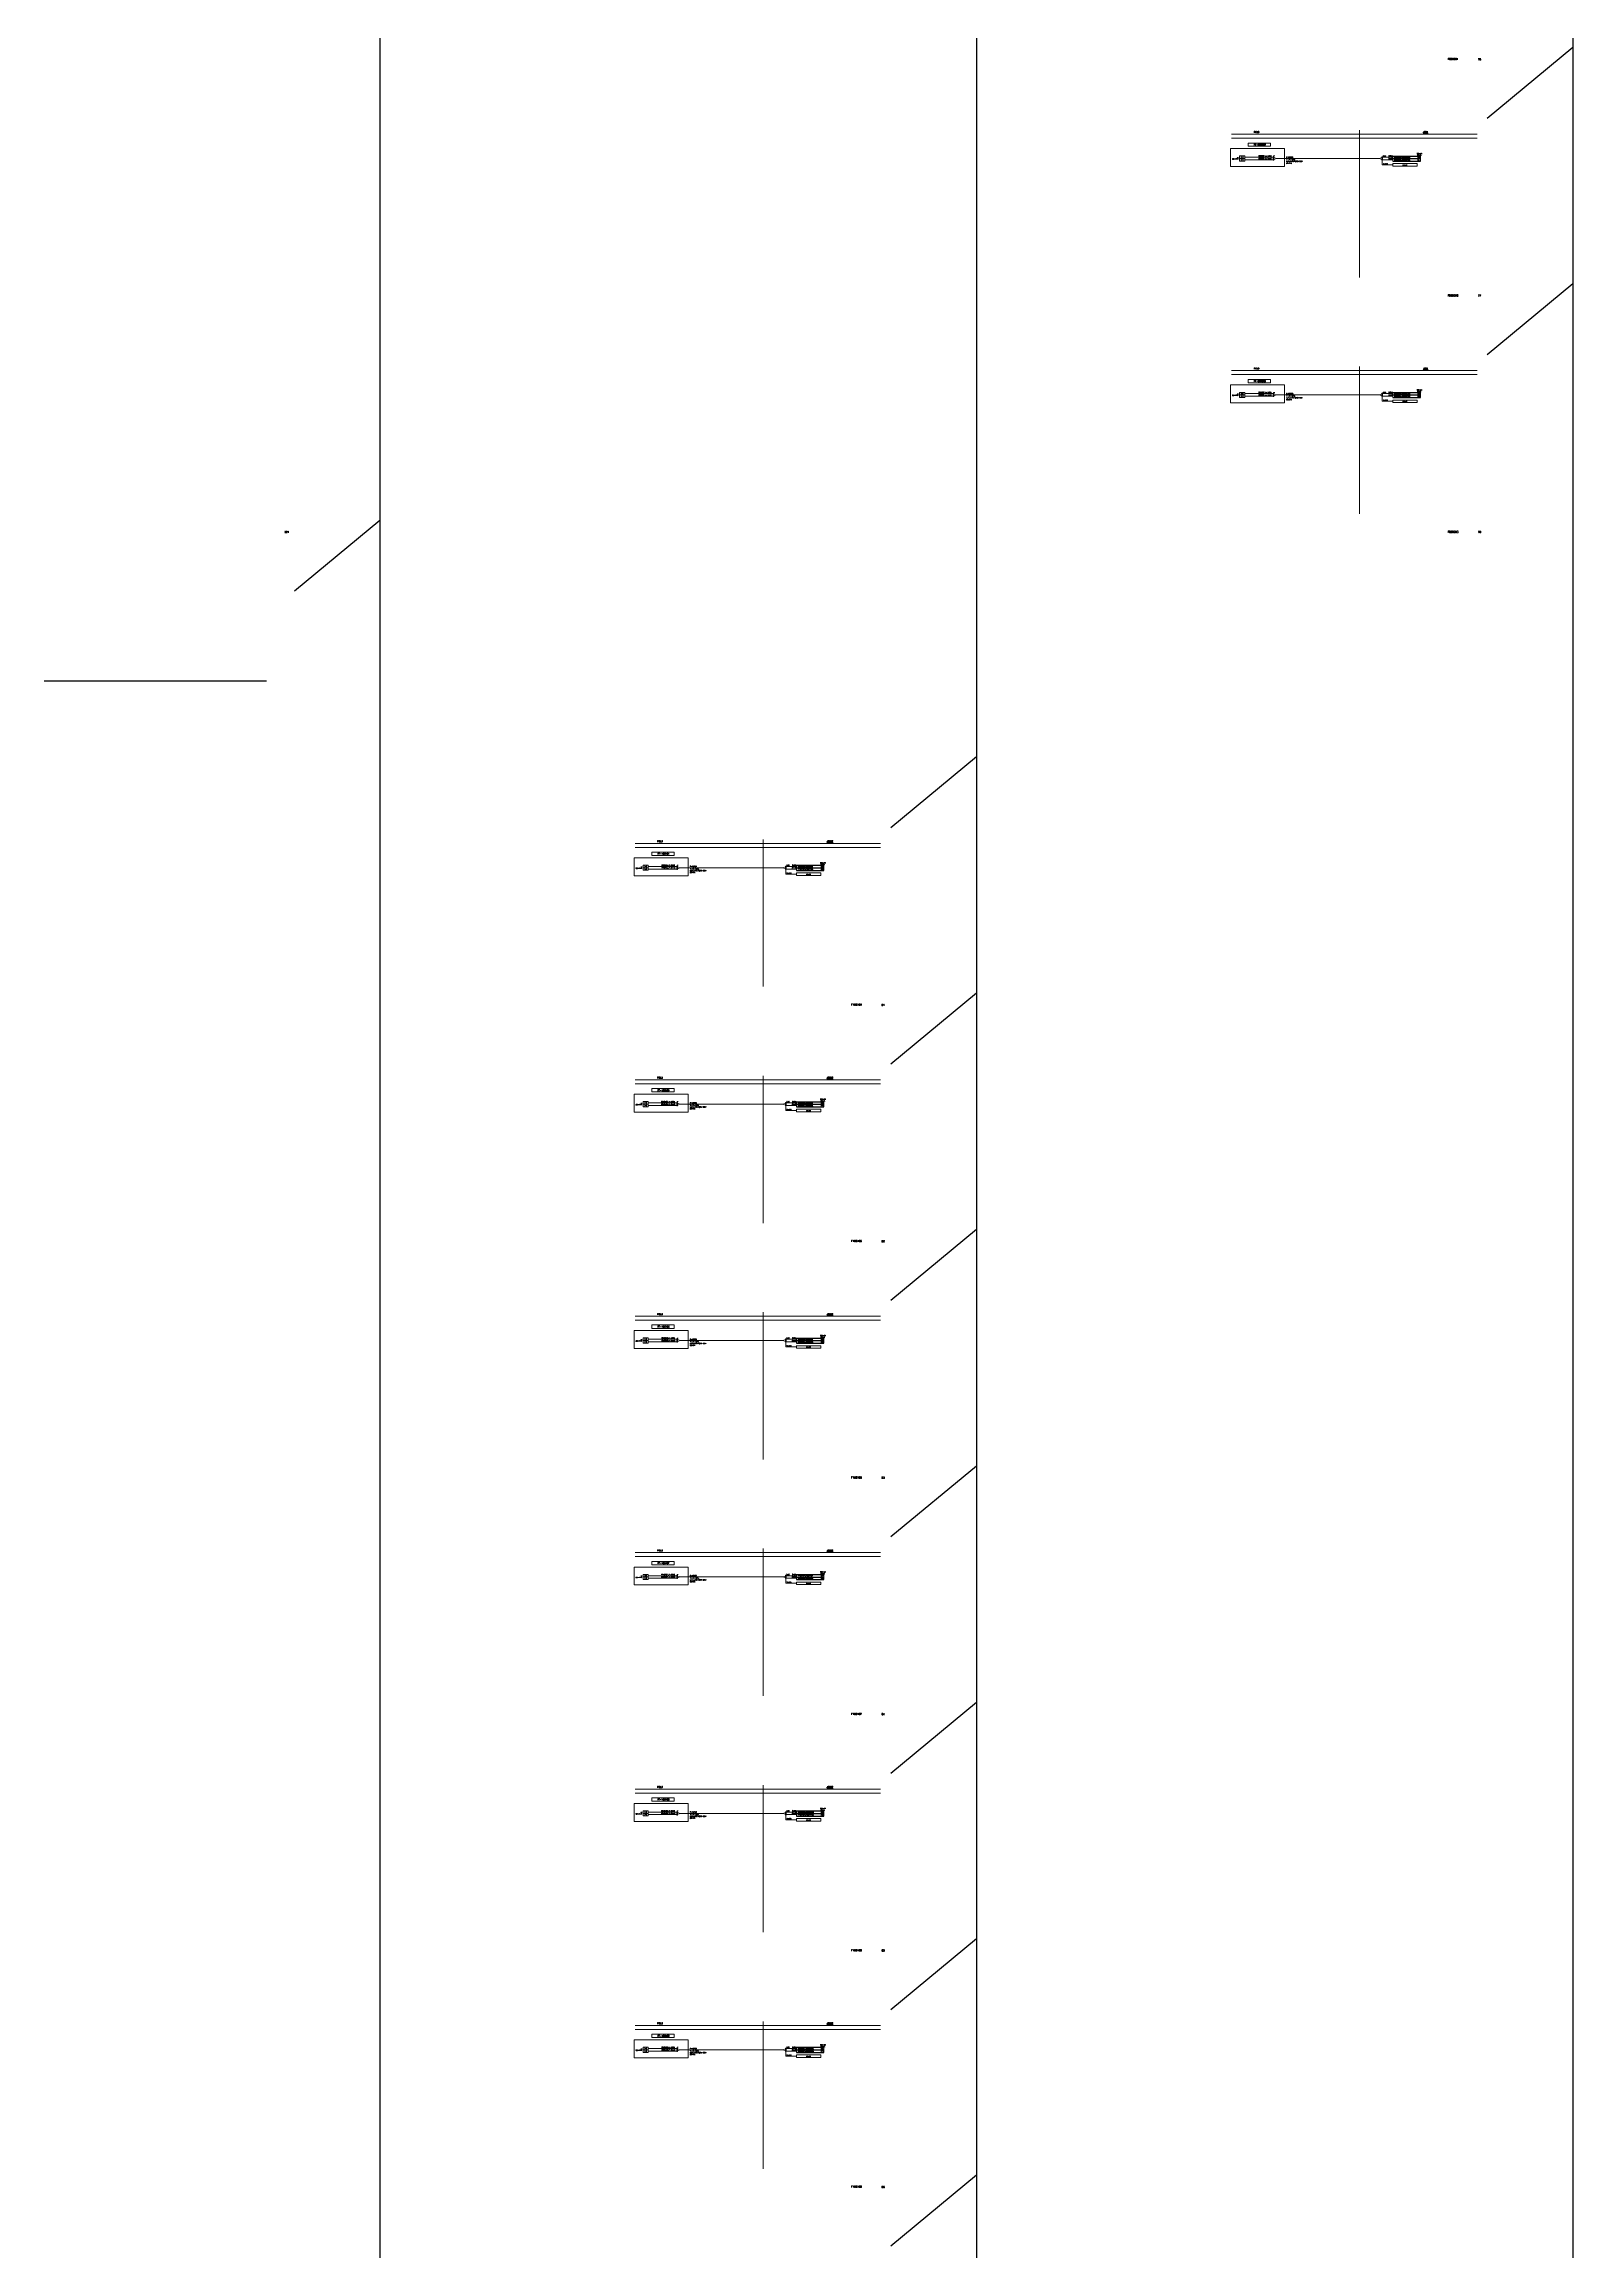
# Model space of a CAD drawing. Header units: millimetres. Extents: x -14942 to 24072, y -50285 to 2207.
# Drawn here: x -11665 to -9262, y -27447 to -23977 of the extents above; entities that cross this region are included whole.
import ezdxf
from ezdxf.enums import TextEntityAlignment as Align

# ---------------------------------------------------------------- set-up
doc = ezdxf.new("R2010")
doc.units = ezdxf.units.MM
doc.header["$MEASUREMENT"] = 0
for name, color, linetype in [('BORDER', 3, 'CONTINUOUS'), ('INSTRU', 4, 'CONTINUOUS'), ('INSTRUMENT', 1, 'CONTINUOUS'), ('LINE', 3, 'CONTINUOUS'), ('TEXT', 2, 'CONTINUOUS')]:
    doc.layers.add(name, color=color, linetype=linetype)
doc.styles.add('ROMANS', font='romans')

# ---------------------------------------------------------------- blocks, each defined once
blk = doc.blocks.new('AA')
at = {"layer": 'INSTRU', "color": 7, "lineweight": 13}
for p, q in [((660.4, -1836.1), (674.5, -1836.1)), ((660.4, -1836.1), (660.4, -1840.1)), ((667.7, -1836.1), (698.6, -1836.1)), ((698.6, -1836.1), (698.6, -1840.1)), ((660.4, -1840.1), (698.6, -1840.1))]:
    blk.add_line(p, q, dxfattribs=at)
at = {"layer": 'TEXT', "color": 7, "lineweight": 13, "style": 'ROMANS'}
blk.add_text('ground', height=1.5, dxfattribs=at).set_placement((675.9, -1839.1))
blk = doc.blocks.new('BOX2')
at = {"layer": 'INSTRU', "color": 7, "lineweight": 13}
for p, q in [((-10467.9, -3369.9), (-10467.9, -3377.9)), ((-10428.8, -3369.9), (-10428.8, -3377.9)), ((-10424.6, -3369.9), (-10424.6, -3377.9))]:
    blk.add_line(p, q, dxfattribs=at)
at = {"layer": 'INSTRUMENT', "color": 7}
for p, q in [((-10467.9, -3369.9), (-10424.6, -3369.9)), ((-10467.9, -3373.9), (-10424.6, -3373.9)), ((-10467.9, -3377.9), (-10424.6, -3377.9))]:
    blk.add_line(p, q, dxfattribs=at)

msp = doc.modelspace()

# ---------------------------------------------------------------- linework, layer by layer
at = {"layer": 'BORDER', "color": 7, "lineweight": 13}
for p, q in [((-9799, -24118.3), (-9413, -24118.3)), ((-9799, -24124.6), (-9413, -24124.6)), ((-9799, -24489.9), (-9413, -24489.9)), ((-9799, -24496.2), (-9413, -24496.2)), ((-10736.5, -25233.2), (-10350.5, -25233.2)), ((-10736.5, -25239.5), (-10350.5, -25239.5)), ((-10736.5, -25604.8), (-10350.5, -25604.8)), ((-10736.5, -25611.1), (-10350.5, -25611.1)), ((-10736.5, -25976.5), (-10350.5, -25976.5)), ((-10736.5, -25982.8), (-10350.5, -25982.8)), ((-10736.5, -26348.1), (-10350.5, -26348.1)), ((-10736.5, -26354.4), (-10350.5, -26354.4)), ((-10736.5, -26719.8), (-10350.5, -26719.8)), ((-10736.5, -26726.1), (-10350.5, -26726.1)), ((-10736.5, -27091.4), (-10350.5, -27091.4)), ((-10736.5, -27097.7), (-10350.5, -27097.7))]:
    msp.add_line(p, q, dxfattribs=at)
at = {"layer": 'BORDER', "color": 7, "lineweight": 13, "ltscale": 2.5}
for p, q in [((-9597.5, -24112), (-9597.5, -24343.5)), ((-9597.5, -24483.6), (-9597.5, -24715.2)), ((-10535, -25226.9), (-10535, -25458.4)), ((-10535, -25598.5), (-10535, -25830.1)), ((-10535, -25970.2), (-10535, -26201.7)), ((-10535, -26341.8), (-10535, -26573.4)), ((-10535, -26713.5), (-10535, -26945)), ((-10535, -27085.1), (-10535, -27316.6))]:
    msp.add_line(p, q, dxfattribs=at)
at = {"layer": 'INSTRU', "color": 7, "lineweight": 13}
for p, q in [((-9786.2, -24152.5), (-9778.2, -24152.5)), ((-9786.2, -24152.5), (-9786.2, -24156.5)), ((-9778.2, -24152.5), (-9778.2, -24156.5)), ((-9786.2, -24156.5), (-9778.2, -24156.5)), ((-9786.2, -24156.5), (-9786.2, -24160.5)), ((-9786.2, -24160.5), (-9778.2, -24160.5)), ((-9786.2, -24160.5), (-9778.2, -24160.5)), ((-9778.2, -24156.5), (-9778.2, -24160.5)), ((-9545.3, -24164.5), (-9545.3, -24164.7)), ((-9786.2, -24524.2), (-9778.2, -24524.2)), ((-9786.2, -24524.2), (-9786.2, -24528.2)), ((-9786.2, -24528.2), (-9778.2, -24528.2)), ((-9786.2, -24528.2), (-9786.2, -24532.2)), ((-9786.2, -24532.2), (-9778.2, -24532.2)), ((-9786.2, -24532.2), (-9778.2, -24532.2)), ((-9778.2, -24524.2), (-9778.2, -24528.2)), ((-9778.2, -24528.2), (-9778.2, -24532.2)), ((-9545.3, -24536.2), (-9545.3, -24536.3)), ((-10723.7, -25267.5), (-10715.7, -25267.5)), ((-10723.7, -25267.5), (-10723.7, -25271.5)), ((-10723.7, -25271.5), (-10715.7, -25271.5)), ((-10723.7, -25271.5), (-10723.7, -25275.5)), ((-10723.7, -25275.5), (-10715.7, -25275.5)), ((-10723.7, -25275.5), (-10715.7, -25275.5)), ((-10715.7, -25267.5), (-10715.7, -25271.5)), ((-10715.7, -25271.5), (-10715.7, -25275.5)), ((-10482.7, -25279.5), (-10482.7, -25279.6)), ((-10723.7, -25639.1), (-10715.7, -25639.1)), ((-10723.7, -25639.1), (-10723.7, -25643.1)), ((-10723.7, -25643.1), (-10715.7, -25643.1)), ((-10723.7, -25643.1), (-10723.7, -25647.1)), ((-10723.7, -25647.1), (-10715.7, -25647.1)), ((-10723.7, -25647.1), (-10715.7, -25647.1)), ((-10715.7, -25639.1), (-10715.7, -25643.1)), ((-10715.7, -25643.1), (-10715.7, -25647.1)), ((-10482.7, -25651.1), (-10482.7, -25651.2)), ((-10723.7, -26010.7), (-10715.7, -26010.7)), ((-10723.7, -26010.7), (-10723.7, -26014.7)), ((-10723.7, -26014.7), (-10715.7, -26014.7)), ((-10723.7, -26014.7), (-10723.7, -26018.7)), ((-10723.7, -26018.7), (-10715.7, -26018.7)), ((-10723.7, -26018.7), (-10715.7, -26018.7)), ((-10715.7, -26010.7), (-10715.7, -26014.7)), ((-10715.7, -26014.7), (-10715.7, -26018.7)), ((-10482.7, -26022.7), (-10482.7, -26022.9)), ((-10723.7, -26382.4), (-10715.7, -26382.4)), ((-10723.7, -26382.4), (-10723.7, -26386.4)), ((-10723.7, -26386.4), (-10715.7, -26386.4)), ((-10723.7, -26386.4), (-10723.7, -26390.4)), ((-10723.7, -26390.4), (-10715.7, -26390.4)), ((-10723.7, -26390.4), (-10715.7, -26390.4)), ((-10715.7, -26382.4), (-10715.7, -26386.4)), ((-10715.7, -26386.4), (-10715.7, -26390.4)), ((-10482.7, -26394.4), (-10482.7, -26394.5)), ((-10723.7, -26754), (-10715.7, -26754)), ((-10723.7, -26754), (-10723.7, -26758)), ((-10715.7, -26754), (-10715.7, -26758)), ((-10723.7, -26758), (-10715.7, -26758)), ((-10723.7, -26758), (-10723.7, -26762)), ((-10723.7, -26762), (-10715.7, -26762)), ((-10723.7, -26762), (-10715.7, -26762)), ((-10715.7, -26758), (-10715.7, -26762)), ((-10482.7, -26766), (-10482.7, -26766.1)), ((-10723.7, -27125.7), (-10715.7, -27125.7)), ((-10723.7, -27125.7), (-10723.7, -27129.7)), ((-10723.7, -27129.7), (-10715.7, -27129.7)), ((-10723.7, -27129.7), (-10723.7, -27133.7)), ((-10723.7, -27133.7), (-10715.7, -27133.7)), ((-10723.7, -27133.7), (-10715.7, -27133.7)), ((-10715.7, -27125.7), (-10715.7, -27129.7)), ((-10715.7, -27129.7), (-10715.7, -27133.7)), ((-10482.7, -27137.7), (-10482.7, -27137.8))]:
    msp.add_line(p, q, dxfattribs=at)
at = {"layer": 'INSTRUMENT', "color": 7}
for p, q in [((-11137.4, -2798.3), (-11137.4, -38144.8)), ((-10199.9, -2798.3), (-10199.9, -35286.8)), ((-9262.4, -3170), (-9262.4, -50285.5)), ((-9396.9, -24093.2), (-9262.4, -23981.7)), ((-9396.9, -24093.2), (-9262.4, -23981.7)), ((-9396.9, -24464.8), (-9262.4, -24353.3)), ((-9396.9, -24464.8), (-9262.4, -24353.3)), ((-11271.9, -24836.4), (-11137.4, -24725)), ((-11665.2, -24977.5), (-11316, -24977.5)), ((-10334.4, -25208.1), (-10199.9, -25096.6)), ((-10334.4, -25579.7), (-10199.9, -25468.2)), ((-10334.4, -25951.3), (-10199.9, -25839.9)), ((-10334.4, -26323), (-10199.9, -26211.5)), ((-10334.4, -26694.6), (-10199.9, -26583.2)), ((-10334.4, -27066.3), (-10199.9, -26954.8)), ((-10334.4, -27437.9), (-10199.9, -27326.4))]:
    msp.add_line(p, q, dxfattribs=at)
at = {"layer": 'LINE', "color": 7, "lineweight": 13, "ltscale": 8}
for p, q in [((-9800.6, -24169.1), (-9800.6, -24140.9)), ((-9715.4, -24140.9), (-9800.6, -24140.9)), ((-9715.4, -24169.1), (-9715.4, -24140.9)), ((-9715.4, -24169.1), (-9800.6, -24169.1)), ((-9800.6, -24540.7), (-9800.6, -24512.6)), ((-9715.4, -24512.6), (-9800.6, -24512.6)), ((-9715.4, -24540.7), (-9715.4, -24512.6)), ((-9715.4, -24540.7), (-9800.6, -24540.7)), ((-10738.1, -25284), (-10738.1, -25255.9)), ((-10652.9, -25255.9), (-10738.1, -25255.9)), ((-10652.9, -25284), (-10652.9, -25255.9)), ((-10652.9, -25284), (-10738.1, -25284)), ((-10738.1, -25655.6), (-10738.1, -25627.5)), ((-10652.9, -25627.5), (-10738.1, -25627.5)), ((-10652.9, -25655.6), (-10652.9, -25627.5)), ((-10652.9, -25655.6), (-10738.1, -25655.6)), ((-10738.1, -26027.3), (-10738.1, -25999.1)), ((-10652.9, -25999.1), (-10738.1, -25999.1)), ((-10652.9, -26027.3), (-10738.1, -26027.3)), ((-10652.9, -26027.3), (-10652.9, -25999.1)), ((-10738.1, -26398.9), (-10738.1, -26370.8)), ((-10652.9, -26370.8), (-10738.1, -26370.8)), ((-10652.9, -26398.9), (-10652.9, -26370.8)), ((-10652.9, -26398.9), (-10738.1, -26398.9)), ((-10738.1, -26770.6), (-10738.1, -26742.4)), ((-10652.9, -26742.4), (-10738.1, -26742.4)), ((-10652.9, -26770.6), (-10652.9, -26742.4)), ((-10652.9, -26770.6), (-10738.1, -26770.6)), ((-10738.1, -27142.2), (-10738.1, -27114)), ((-10652.9, -27114), (-10738.1, -27114)), ((-10652.9, -27142.2), (-10652.9, -27114)), ((-10652.9, -27142.2), (-10738.1, -27142.2))]:
    msp.add_line(p, q, dxfattribs=at)
at = {"layer": 'LINE', "color": 7, "lineweight": 13}
for p, q in [((-9778.2, -24154.5), (-9733.2, -24154.5)), ((-9772.8, -24132.2), (-9737.7, -24132.2)), ((-9772.8, -24132.2), (-9772.8, -24137.4)), ((-9772.8, -24137.4), (-9737.7, -24137.4)), ((-9737.7, -24132.2), (-9737.7, -24137.4)), ((-9733.2, -24153.9), (-9733.2, -24159.1)), ((-9733.2, -24153.9), (-9732.2, -24153.9)), ((-9728.2, -24156.5), (-9733.2, -24154.5)), ((-9732.7, -24152.6), (-9731, -24152.6)), ((-9732.2, -24153.9), (-9732.2, -24159.1)), ((-9566.4, -24156.5), (-9561.4, -24154.5)), ((-9561.4, -24153.9), (-9562.4, -24153.9)), ((-9562.4, -24153.9), (-9562.4, -24159.1)), ((-9561.4, -24153.9), (-9561.4, -24159.1)), ((-9545.3, -24154.5), (-9561.4, -24154.5)), ((-9778.2, -24158.5), (-9733.2, -24158.5)), ((-9733.2, -24158.5), (-9728.2, -24156.5)), ((-9733.2, -24159.1), (-9732.2, -24159.1)), ((-9728.2, -24156.5), (-9566.4, -24156.5)), ((-9566.4, -24156.5), (-9561.4, -24158.5)), ((-9561.4, -24159.1), (-9562.4, -24159.1)), ((-9561.9, -24159.1), (-9561.9, -24166.5)), ((-9545.3, -24166.5), (-9561.9, -24166.5)), ((-9545.3, -24158.5), (-9561.4, -24158.5)), ((-9778.2, -24526.2), (-9733.2, -24526.2)), ((-9778.2, -24530.2), (-9733.2, -24530.2)), ((-9772.8, -24503.8), (-9737.7, -24503.8)), ((-9772.8, -24503.8), (-9772.8, -24509)), ((-9772.8, -24509), (-9737.7, -24509)), ((-9737.7, -24503.8), (-9737.7, -24509)), ((-9733.2, -24525.6), (-9733.2, -24530.8)), ((-9733.2, -24525.6), (-9732.2, -24525.6)), ((-9728.2, -24528.2), (-9733.2, -24526.2)), ((-9733.2, -24530.2), (-9728.2, -24528.2)), ((-9733.2, -24530.8), (-9732.2, -24530.8)), ((-9732.7, -24524.2), (-9731, -24524.2)), ((-9732.2, -24525.6), (-9732.2, -24530.8)), ((-9728.2, -24528.2), (-9566.4, -24528.2)), ((-9566.4, -24528.2), (-9561.4, -24526.2)), ((-9566.4, -24528.2), (-9561.4, -24530.2)), ((-9561.4, -24525.6), (-9562.4, -24525.6)), ((-9562.4, -24525.6), (-9562.4, -24530.8)), ((-9561.4, -24530.8), (-9562.4, -24530.8)), ((-9561.9, -24530.8), (-9561.9, -24538.2)), ((-9561.4, -24525.6), (-9561.4, -24530.8)), ((-9545.3, -24526.2), (-9561.4, -24526.2)), ((-9545.3, -24530.2), (-9561.4, -24530.2)), ((-9545.3, -24538.2), (-9561.9, -24538.2)), ((-10710.3, -25247.1), (-10675.2, -25247.1)), ((-10710.3, -25247.1), (-10710.3, -25252.3)), ((-10710.3, -25252.3), (-10675.2, -25252.3)), ((-10675.2, -25247.1), (-10675.2, -25252.3)), ((-10715.7, -25269.5), (-10670.7, -25269.5)), ((-10715.7, -25273.5), (-10670.7, -25273.5)), ((-10670.7, -25268.9), (-10670.7, -25274.1)), ((-10670.7, -25268.9), (-10669.7, -25268.9)), ((-10665.7, -25271.5), (-10670.7, -25269.5)), ((-10670.7, -25273.5), (-10665.7, -25271.5)), ((-10670.7, -25274.1), (-10669.7, -25274.1)), ((-10670.2, -25267.5), (-10668.5, -25267.5)), ((-10669.7, -25268.9), (-10669.7, -25274.1)), ((-10665.7, -25271.5), (-10503.8, -25271.5)), ((-10503.8, -25271.5), (-10498.8, -25269.5)), ((-10503.8, -25271.5), (-10498.8, -25273.5)), ((-10498.8, -25268.9), (-10499.8, -25268.9)), ((-10499.8, -25268.9), (-10499.8, -25274.1)), ((-10498.8, -25274.1), (-10499.8, -25274.1)), ((-10499.3, -25274.1), (-10499.3, -25281.5)), ((-10482.8, -25281.5), (-10499.3, -25281.5)), ((-10498.8, -25268.9), (-10498.8, -25274.1)), ((-10482.7, -25269.5), (-10498.8, -25269.5)), ((-10482.7, -25273.5), (-10498.8, -25273.5)), ((-10715.7, -25641.1), (-10670.7, -25641.1)), ((-10715.7, -25645.1), (-10670.7, -25645.1)), ((-10710.3, -25618.7), (-10675.2, -25618.7)), ((-10710.3, -25618.7), (-10710.3, -25623.9)), ((-10710.3, -25623.9), (-10675.2, -25623.9)), ((-10675.2, -25618.7), (-10675.2, -25623.9)), ((-10670.7, -25640.5), (-10670.7, -25645.7)), ((-10670.7, -25640.5), (-10669.7, -25640.5)), ((-10665.7, -25643.1), (-10670.7, -25641.1)), ((-10670.7, -25645.1), (-10665.7, -25643.1)), ((-10670.7, -25645.7), (-10669.7, -25645.7)), ((-10670.2, -25639.2), (-10668.5, -25639.2)), ((-10669.7, -25640.5), (-10669.7, -25645.7)), ((-10665.7, -25643.1), (-10503.8, -25643.1)), ((-10503.8, -25643.1), (-10498.8, -25641.1)), ((-10503.8, -25643.1), (-10498.8, -25645.1)), ((-10498.8, -25640.5), (-10499.8, -25640.5)), ((-10499.8, -25640.5), (-10499.8, -25645.7)), ((-10498.8, -25645.7), (-10499.8, -25645.7)), ((-10499.3, -25645.7), (-10499.3, -25653.1)), ((-10498.8, -25640.5), (-10498.8, -25645.7)), ((-10482.7, -25641.1), (-10498.8, -25641.1)), ((-10482.7, -25645.1), (-10498.8, -25645.1)), ((-10482.8, -25653.1), (-10499.3, -25653.1)), ((-10710.3, -25990.3), (-10675.2, -25990.3)), ((-10710.3, -25990.3), (-10710.3, -25995.6)), ((-10675.2, -25990.3), (-10675.2, -25995.6)), ((-10715.7, -26012.7), (-10670.7, -26012.7)), ((-10715.7, -26016.7), (-10670.7, -26016.7)), ((-10710.3, -25995.6), (-10675.2, -25995.6)), ((-10670.7, -26012.1), (-10670.7, -26017.3)), ((-10670.7, -26012.1), (-10669.7, -26012.1)), ((-10665.7, -26014.7), (-10670.7, -26012.7)), ((-10670.7, -26016.7), (-10665.7, -26014.7)), ((-10670.7, -26017.3), (-10669.7, -26017.3)), ((-10670.2, -26010.8), (-10668.5, -26010.8)), ((-10669.7, -26012.1), (-10669.7, -26017.3)), ((-10665.7, -26014.7), (-10503.8, -26014.7)), ((-10503.8, -26014.7), (-10498.8, -26012.7)), ((-10503.8, -26014.7), (-10498.8, -26016.7)), ((-10498.8, -26012.1), (-10499.8, -26012.1)), ((-10499.8, -26012.1), (-10499.8, -26017.3)), ((-10498.8, -26017.3), (-10499.8, -26017.3)), ((-10499.3, -26017.3), (-10499.3, -26024.7)), ((-10482.8, -26024.7), (-10499.3, -26024.7)), ((-10498.8, -26012.1), (-10498.8, -26017.3)), ((-10482.7, -26012.7), (-10498.8, -26012.7)), ((-10482.7, -26016.7), (-10498.8, -26016.7)), ((-10710.3, -26362), (-10675.2, -26362)), ((-10710.3, -26362), (-10710.3, -26367.2)), ((-10710.3, -26367.2), (-10675.2, -26367.2)), ((-10675.2, -26362), (-10675.2, -26367.2)), ((-10715.7, -26384.4), (-10670.7, -26384.4)), ((-10715.7, -26388.4), (-10670.7, -26388.4)), ((-10670.7, -26383.8), (-10670.7, -26389)), ((-10670.7, -26383.8), (-10669.7, -26383.8)), ((-10665.7, -26386.4), (-10670.7, -26384.4)), ((-10670.7, -26388.4), (-10665.7, -26386.4)), ((-10670.7, -26389), (-10669.7, -26389)), ((-10670.2, -26382.4), (-10668.5, -26382.4)), ((-10669.7, -26383.8), (-10669.7, -26389)), ((-10665.7, -26386.4), (-10503.8, -26386.4)), ((-10503.8, -26386.4), (-10498.8, -26384.4)), ((-10503.8, -26386.4), (-10498.8, -26388.4)), ((-10498.8, -26383.8), (-10499.8, -26383.8)), ((-10499.8, -26383.8), (-10499.8, -26389)), ((-10498.8, -26389), (-10499.8, -26389)), ((-10499.3, -26389), (-10499.3, -26396.4)), ((-10482.8, -26396.4), (-10499.3, -26396.4)), ((-10498.8, -26383.8), (-10498.8, -26389)), ((-10482.7, -26384.4), (-10498.8, -26384.4)), ((-10482.7, -26388.4), (-10498.8, -26388.4)), ((-10715.7, -26756), (-10670.7, -26756)), ((-10710.3, -26733.6), (-10675.2, -26733.6)), ((-10710.3, -26733.6), (-10710.3, -26738.8)), ((-10710.3, -26738.8), (-10675.2, -26738.8)), ((-10675.2, -26733.6), (-10675.2, -26738.8)), ((-10670.7, -26755.4), (-10670.7, -26760.6)), ((-10670.7, -26755.4), (-10669.7, -26755.4)), ((-10665.7, -26758), (-10670.7, -26756)), ((-10670.2, -26754.1), (-10668.5, -26754.1)), ((-10669.7, -26755.4), (-10669.7, -26760.6)), ((-10503.8, -26758), (-10498.8, -26756)), ((-10498.8, -26755.4), (-10499.8, -26755.4)), ((-10499.8, -26755.4), (-10499.8, -26760.6)), ((-10498.8, -26755.4), (-10498.8, -26760.6)), ((-10482.7, -26756), (-10498.8, -26756)), ((-10715.7, -26760), (-10670.7, -26760)), ((-10670.7, -26760), (-10665.7, -26758)), ((-10670.7, -26760.6), (-10669.7, -26760.6)), ((-10665.7, -26758), (-10503.8, -26758)), ((-10503.8, -26758), (-10498.8, -26760)), ((-10498.8, -26760.6), (-10499.8, -26760.6)), ((-10499.3, -26760.6), (-10499.3, -26768)), ((-10482.8, -26768), (-10499.3, -26768)), ((-10482.7, -26760), (-10498.8, -26760)), ((-10715.7, -27127.7), (-10670.7, -27127.7)), ((-10715.7, -27131.7), (-10670.7, -27131.7)), ((-10710.3, -27105.3), (-10675.2, -27105.3)), ((-10710.3, -27105.3), (-10710.3, -27110.5)), ((-10710.3, -27110.5), (-10675.2, -27110.5)), ((-10675.2, -27105.3), (-10675.2, -27110.5)), ((-10670.7, -27127.1), (-10670.7, -27132.3)), ((-10670.7, -27127.1), (-10669.7, -27127.1)), ((-10665.7, -27129.7), (-10670.7, -27127.7)), ((-10670.7, -27131.7), (-10665.7, -27129.7)), ((-10670.7, -27132.3), (-10669.7, -27132.3)), ((-10670.2, -27125.7), (-10668.5, -27125.7)), ((-10669.7, -27127.1), (-10669.7, -27132.3)), ((-10665.7, -27129.7), (-10503.8, -27129.7)), ((-10503.8, -27129.7), (-10498.8, -27127.7)), ((-10503.8, -27129.7), (-10498.8, -27131.7)), ((-10498.8, -27127.1), (-10499.8, -27127.1)), ((-10499.8, -27127.1), (-10499.8, -27132.3)), ((-10498.8, -27132.3), (-10499.8, -27132.3)), ((-10499.3, -27132.3), (-10499.3, -27139.7)), ((-10498.8, -27127.1), (-10498.8, -27132.3)), ((-10482.7, -27127.7), (-10498.8, -27127.7)), ((-10482.7, -27131.7), (-10498.8, -27131.7)), ((-10482.8, -27139.7), (-10499.3, -27139.7))]:
    msp.add_line(p, q, dxfattribs=at)
at = {"layer": 'TEXT', "color": 7, "lineweight": 13}
for p, q in [((-9732.7, -24153.9), (-9732.7, -24152.6)), ((-9732.7, -24525.6), (-9732.7, -24524.2)), ((-10670.2, -25268.9), (-10670.2, -25267.5)), ((-10670.2, -25640.5), (-10670.2, -25639.2)), ((-10670.2, -26012.1), (-10670.2, -26010.8)), ((-10670.2, -26383.8), (-10670.2, -26382.4)), ((-10670.2, -26755.4), (-10670.2, -26754.1)), ((-10670.2, -27127.1), (-10670.2, -27125.7))]:
    msp.add_line(p, q, dxfattribs=at)

# ---------------------------------------------------------------- block references
at = {"layer": 'INSTRUMENT', "color": 7}
for p in [(922.6, -20782.8), (922.6, -21154.4), (-14.9, -21897.7), (-14.9, -22269.4), (-14.9, -22641), (-14.9, -23012.6), (-14.9, -23384.3), (-14.9, -23755.9)]:
    msp.add_blockref('BOX2', p, dxfattribs=at)
at = {"layer": 'INSTRUMENT', "color": 1}
for p in [(-10205.7, -22328.5), (-10205.7, -22700.1), (-11143.2, -23443.4), (-11143.2, -23815), (-11143.2, -24186.7), (-11143.2, -24558.3), (-11143.2, -24930), (-11143.2, -25301.6)]:
    msp.add_blockref('AA', p, dxfattribs=at)

# ---------------------------------------------------------------- texts
at = {"layer": 'TEXT', "color": 7, "lineweight": 13, "style": 'ROMANS'}
for s, height, p in [('F800001', 2.8, (-9459, -24001.6)), ('FIELD', 2.4, (-9763.9, -24116.2)), ('%%UJB01', 2.4, (-9497.7, -24116.2)), ('F800002', 1.5, (-9756.3, -24153.5)), ('/+ (1BK)', 1.5, (-9746.4, -24153.5)), ('F-800002', 1.5, (-9712.6, -24155.3)), ('(1P)', 1.5, (-9560.8, -24153.6)), ('FT800002+/TBDAI.1:11+', 1.5, (-9543.1, -24155.6)), ('TBDAI.01', 1.5, (-9507.8, -24149.7)), ('TB No.', 1.5, (-9507.2, -24152.2)), ('11+', 1.35, (-9506.1, -24155.5)), ('F800002', 1.5, (-9756.3, -24157.5)), ('/- (1WH)', 1.5, (-9746.4, -24157.5)), ('Instrum RE-Y(ST)Y 500V', 1.5, (-9712.6, -24161.9)), ('(BLACK)', 1.5, (-9712.6, -24164.6)), ('1 x 2 x 0.75', 1.5, (-9712.6, -24159.2)), ('SHIELD', 1.5, (-9560.4, -24165.9)), ('FT800002-/TBDAI.1:11S', 1.5, (-9543.1, -24159.6)), ('S-', 1.35, (-9506.1, -24159.5)), ('F800002', 2.8, (-9459, -24373.3)), ('FIELD', 2.4, (-9763.9, -24487.9)), ('%%UJB01', 2.4, (-9497.7, -24487.9)), ('F800003', 1.5, (-9756.3, -24525.1)), ('F800003', 1.5, (-9756.3, -24529.1)), ('/+ (1BK)', 1.5, (-9746.4, -24525.1)), ('/- (1WH)', 1.5, (-9746.4, -24529.1)), ('F-800003', 1.5, (-9712.6, -24527)), ('Instrum RE-Y(ST)Y 500V', 1.5, (-9712.6, -24533.5)), ('(BLACK)', 1.5, (-9712.6, -24536.2)), ('1 x 2 x 0.75', 1.5, (-9712.6, -24530.8)), ('(1P)', 1.5, (-9560.8, -24525.3)), ('SHIELD', 1.5, (-9560.4, -24537.5)), ('FT800003+/TBDAI.1:12+', 1.5, (-9543.1, -24527.3)), ('FT800003-/TBDAI.1:12S', 1.5, (-9543.1, -24531.2)), ('TBDAI.01', 1.5, (-9507.8, -24521.3)), ('TB No.', 1.5, (-9507.2, -24523.8)), ('12+', 1.35, (-9506.1, -24527.1)), ('12S', 1.35, (-9506.1, -24531.1)), ('F800003', 2.8, (-9459, -24744.9)), ('FIELD', 2.4, (-10701.4, -25231.1)), ('%%UJB202', 2.4, (-10435.2, -25231.1)), ('TBDAI.01', 1.5, (-10445.3, -25264.6)), ('FT106104', 1.5, (-10694.8, -25268.4)), ('FT106104', 1.5, (-10694.8, -25272.4)), ('/+ (1BK)', 1.5, (-10683.9, -25268.4)), ('/- (1WH)', 1.5, (-10683.9, -25272.4)), ('F-106104', 1.5, (-10650.1, -25270.2)), ('Instrum RE-Y(ST)Y 500V', 1.5, (-10650.1, -25276.8)), ('(BLACK)', 1.5, (-10650.1, -25279.5)), ('1 x 2 x 0.75', 1.5, (-10650.1, -25274.1)), ('(1P)', 1.5, (-10498.3, -25268.6)), ('SHIELD', 1.5, (-10497.9, -25280.8)), ('FT106104+/TBDAI.1:6+', 1.5, (-10480.5, -25270.5)), ('FT106104-/TBDAI.1:6S', 1.5, (-10480.5, -25274.5)), ('TB No.', 1.5, (-10444.7, -25267.1)), ('6+', 1.35, (-10442.9, -25270.4)), ('6S', 1.35, (-10442.9, -25274.4)), ('F106104', 2.8, (-10396.5, -25488.2)), ('FIELD', 2.4, (-10701.4, -25602.8)), ('%%UJB202', 2.4, (-10435.2, -25602.8)), ('FT106105', 1.5, (-10695.2, -25640.1)), ('FT106105', 1.5, (-10695.2, -25644.1)), ('/+ (1BK)', 1.5, (-10683.9, -25640.1)), ('/- (1WH)', 1.5, (-10683.9, -25644.1)), ('F-106105', 1.5, (-10650.1, -25641.9)), ('Instrum RE-Y(ST)Y 500V', 1.5, (-10650.1, -25648.4)), ('1 x 2 x 0.75', 1.5, (-10650.1, -25645.7)), ('(1P)', 1.5, (-10498.3, -25640.2)), ('FT106105+/TBDAI.1:7+', 1.5, (-10480.5, -25642.2)), ('FT106105-/TBDAI.1:7S', 1.5, (-10480.5, -25646.2)), ('TBDAI.01', 1.5, (-10445.3, -25636.2)), ('TB No.', 1.5, (-10444.7, -25638.7)), ('7+', 1.35, (-10442.9, -25642)), ('7S', 1.35, (-10442.9, -25646)), ('(BLACK)', 1.5, (-10650.1, -25651.1)), ('SHIELD', 1.5, (-10497.9, -25652.4)), ('F106105', 2.8, (-10396.5, -25859.8)), ('FIELD', 2.4, (-10701.4, -25974.4)), ('%%UJB202', 2.4, (-10435.2, -25974.4)), ('FT106106', 1.5, (-10694.5, -26011.7)), ('FT106106', 1.5, (-10694.5, -26015.7)), ('/+ (1BK)', 1.5, (-10683.9, -26011.7)), ('/- (1WH)', 1.5, (-10683.9, -26015.7)), ('F-106106', 1.5, (-10650.1, -26013.5)), ('Instrum RE-Y(ST)Y 500V', 1.5, (-10650.1, -26020.1)), ('(BLACK)', 1.5, (-10650.1, -26022.8)), ('1 x 2 x 0.75', 1.5, (-10650.1, -26017.4)), ('(1P)', 1.5, (-10498.3, -26011.8)), ('SHIELD', 1.5, (-10497.9, -26024)), ('FT106106+/TBDAI.1:8+', 1.5, (-10480.5, -26013.8)), ('FT106106-/TBDAI.1:8S', 1.5, (-10480.5, -26017.8)), ('TBDAI.01', 1.5, (-10445.3, -26007.9)), ('TB No.', 1.5, (-10444.7, -26010.4)), ('8+', 1.35, (-10442.9, -26013.7)), ('8S', 1.35, (-10442.9, -26017.7)), ('F106106', 2.8, (-10396.5, -26231.5)), ('FIELD', 2.4, (-10701.4, -26346)), ('%%UJB202', 2.4, (-10435.2, -26346)), ('FT106107', 1.5, (-10695, -26383.3)), ('FT106107', 1.5, (-10695, -26387.3)), ('/+ (1BK)', 1.5, (-10683.9, -26383.3)), ('/- (1WH)', 1.5, (-10683.9, -26387.3)), ('F-106107', 1.5, (-10650.1, -26385.2)), ('Instrum RE-Y(ST)Y 500V', 1.5, (-10650.1, -26391.7)), ('(BLACK)', 1.5, (-10650.1, -26394.4)), ('1 x 2 x 0.75', 1.5, (-10650.1, -26389)), ('(1P)', 1.5, (-10498.3, -26383.5)), ('SHIELD', 1.5, (-10497.9, -26395.7)), ('FT106107+/TBDAI.1:9+', 1.5, (-10480.5, -26385.4)), ('FT106107-/TBDAI.1:9S', 1.5, (-10480.5, -26389.4)), ('TBDAI.01', 1.5, (-10445.3, -26379.5)), ('TB No.', 1.5, (-10444.7, -26382)), ('9+', 1.35, (-10442.9, -26385.3)), ('9S', 1.35, (-10442.9, -26389.3)), ('F106107', 2.8, (-10396.5, -26603.1)), ('FIELD', 2.4, (-10701.4, -26717.7)), ('%%UJB202', 2.4, (-10435.2, -26717.7)), ('FT106108', 1.5, (-10695.1, -26755)), ('FT106108', 1.5, (-10695.1, -26759)), ('/+ (1BK)', 1.5, (-10683.9, -26755)), ('/- (1WH)', 1.5, (-10683.9, -26759)), ('F-106108', 1.5, (-10650.1, -26756.8)), ('(1P)', 1.5, (-10498.3, -26755.1)), ('FT106108+/TBDAI.1:10+', 1.5, (-10480.5, -26757.1)), ('TBDAI.01', 1.5, (-10445.3, -26751.1)), ('TB No.', 1.5, (-10444.7, -26753.7)), ('10+', 1.35, (-10443.5, -26757)), ('Instrum RE-Y(ST)Y 500V', 1.5, (-10650.1, -26763.3)), ('(BLACK)', 1.5, (-10650.1, -26766)), ('1 x 2 x 0.75', 1.5, (-10650.1, -26760.6)), ('SHIELD', 1.5, (-10497.9, -26767.3)), ('FT106108-/TBDAI.1:10S', 1.5, (-10480.5, -26761.1)), ('10S', 1.35, (-10443.5, -26760.9)), ('F106108', 2.8, (-10396.5, -26974.7)), ('FIELD', 2.4, (-10701.4, -27089.3)), ('%%UJB202', 2.4, (-10435.2, -27089.3)), ('FT106109', 1.5, (-10694.7, -27126.6)), ('FT106109', 1.5, (-10694.7, -27130.6)), ('/+ (1BK)', 1.5, (-10683.9, -27126.6)), ('/- (1WH)', 1.5, (-10683.9, -27130.6)), ('F-106109', 1.5, (-10650.1, -27128.4)), ('Instrum RE-Y(ST)Y 500V', 1.5, (-10650.1, -27135)), ('(BLACK)', 1.5, (-10650.1, -27137.7)), ('1 x 2 x 0.75', 1.5, (-10650.1, -27132.3)), ('(1P)', 1.5, (-10498.3, -27126.7)), ('SHIELD', 1.5, (-10497.9, -27139)), ('FT106109+/TBDAI.1:11+', 1.5, (-10480.5, -27128.7)), ('FT106109-/TBDAI.1:11S', 1.5, (-10480.5, -27132.7)), ('TBDAI.01', 1.5, (-10445.3, -27122.8)), ('TB No.', 1.5, (-10444.7, -27125.3)), ('11+', 1.35, (-10443.5, -27128.6)), ('11S', 1.35, (-10443.5, -27132.6)), ('F106109', 2.8, (-10396.5, -27346.4))]:
    msp.add_text(s, height=height, dxfattribs=at).set_placement(p)
for s, height, p in [('76', 2.8, (-9409, -24000.5)), ('[+]', 1.5, (-9782.2, -24154.5)), ('[-]', 1.5, (-9782.2, -24158.5)), ('77', 2.8, (-9409, -24372.2)), ('[+]', 1.5, (-9782.2, -24526.2)), ('[-]', 1.5, (-9782.2, -24530.2)), ('201', 2.8, (-11283.9, -24743.8)), ('78', 2.8, (-9409, -24743.8)), ('[+]', 1.5, (-10719.7, -25269.5)), ('[-]', 1.5, (-10719.7, -25273.5)), ('81', 2.8, (-10346.4, -25487.1)), ('[+]', 1.5, (-10719.7, -25641.1)), ('[-]', 1.5, (-10719.7, -25645.1)), ('82', 2.8, (-10346.4, -25858.7)), ('[+]', 1.5, (-10719.7, -26012.7)), ('[-]', 1.5, (-10719.7, -26016.7)), ('83', 2.8, (-10346.4, -26230.4)), ('[+]', 1.5, (-10719.7, -26384.4)), ('[-]', 1.5, (-10719.7, -26388.4)), ('84', 2.8, (-10346.4, -26602)), ('[+]', 1.5, (-10719.7, -26756)), ('[-]', 1.5, (-10719.7, -26760)), ('85', 2.8, (-10346.4, -26973.6)), ('[+]', 1.5, (-10719.7, -27127.7)), ('[-]', 1.5, (-10719.7, -27131.7)), ('86', 2.8, (-10346.4, -27345.3))]:
    msp.add_text(s, height=height, dxfattribs=at).set_placement(p, align=Align.MIDDLE)
for s, p in [('AI', (-9788.2, -24155.9)), ('(1BK)', (-9546.1, -24153.5)), ('COM PWR', (-9788.2, -24158.1)), ('(1WH)', (-9546.1, -24157.5)), ('COM PWR', (-9788.2, -24529.8)), ('AI', (-9788.2, -24527.5)), ('(1WH)', (-9546.1, -24529.1)), ('(1BK)', (-9546.1, -24525.1)), ('COM PWR', (-10725.7, -25273.1)), ('AI', (-10725.7, -25270.8)), ('(1WH)', (-10483.6, -25272.4)), ('(1BK)', (-10483.6, -25268.4)), ('COM PWR', (-10725.7, -25644.7)), ('AI', (-10725.7, -25642.4)), ('(1WH)', (-10483.6, -25644.1)), ('(1BK)', (-10483.6, -25640.1)), ('COM PWR', (-10725.7, -26016.3)), ('AI', (-10725.7, -26014.1)), ('(1WH)', (-10483.6, -26015.7)), ('(1BK)', (-10483.6, -26011.7)), ('COM PWR', (-10725.7, -26388)), ('AI', (-10725.7, -26385.7)), ('(1WH)', (-10483.6, -26387.3)), ('(1BK)', (-10483.6, -26383.3)), ('AI', (-10725.7, -26757.3)), ('(1WH)', (-10483.6, -26759)), ('(1BK)', (-10483.6, -26755)), ('COM PWR', (-10725.7, -26759.6)), ('COM PWR', (-10725.7, -27131.2)), ('AI', (-10725.7, -27129)), ('(1WH)', (-10483.6, -27130.6)), ('(1BK)', (-10483.6, -27126.6))]:
    msp.add_text(s, height=1.5, dxfattribs=at).set_placement(p, align=Align.RIGHT)
for s, p in [('FT-800002', (-9754.4, -24136)), ('FT-800003', (-9754.4, -24507.6)), ('FT-106104', (-10691.8, -25250.9)), ('FT-106105', (-10691.8, -25622.5)), ('FT-106106', (-10691.8, -25994.2)), ('FT-106107', (-10691.8, -26365.8)), ('FT-106108', (-10691.8, -26737.4)), ('FT-106109', (-10691.8, -27109.1))]:
    msp.add_text(s, height=2.4, dxfattribs=at).set_placement(p, align=Align.CENTER)

doc.saveas('drawing.dxf')
